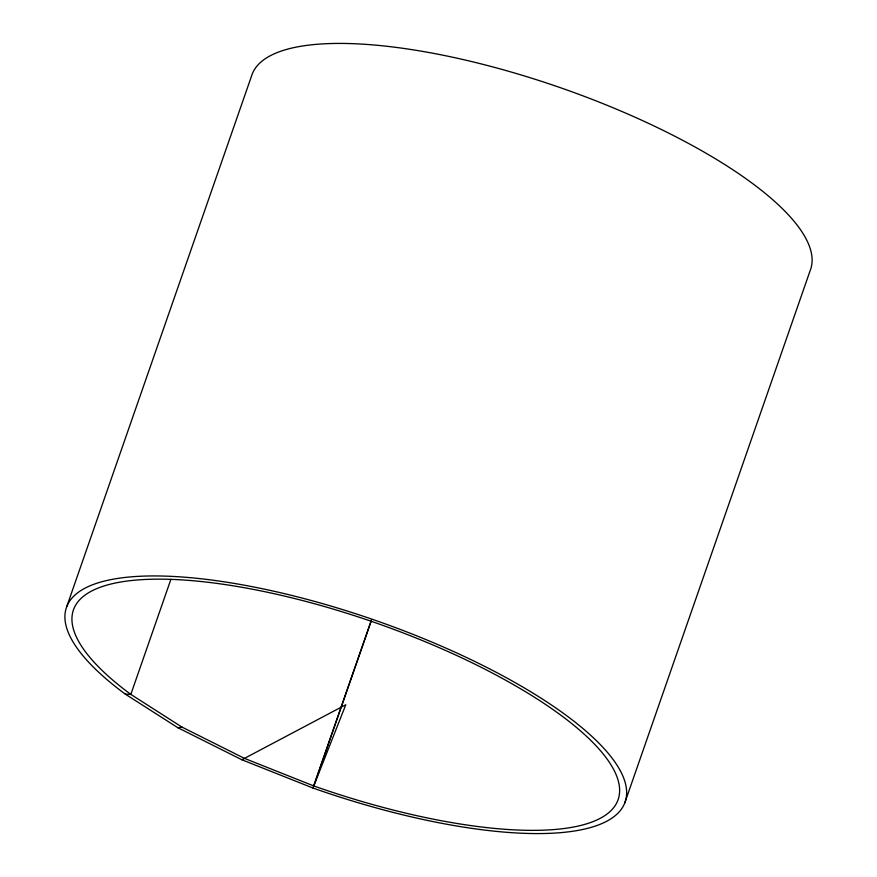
<?xml version="1.0" encoding="UTF-8"?>
<svg xmlns="http://www.w3.org/2000/svg" width="877" height="877" viewBox="0 0 877 877"><rect width="100%" height="100%" fill="white"/><g stroke="black" fill="none" stroke-linecap="round" stroke-linejoin="round"><path stroke-width="1.32" d="M66.816 606.456L252.269 73.942A295.79 89.443 19.2 0 1 564.043 88.972A295.79 89.443 19.2 0 1 810.184 270.544L624.731 803.058M170.883 579.368L130.826 694.398L125.312 694.135A295.79 89.443 19.2 0 1 234.729 583.501A295.79 89.443 19.2 0 1 623.722 778.162A295.79 89.443 19.2 0 1 312.957 788.028L241.877 759.756L177.878 727.724L125.312 694.135M371.464 620.006L312.957 788.028L345.779 704.757L241.877 759.756M313.78 785.945A288.39 87.207 19.2 0 0 616.772 776.32A288.39 87.207 19.2 0 0 237.503 586.527A288.39 87.207 19.2 0 0 130.826 694.398L182.076 727.154L244.475 758.375L313.78 785.945L371.388 620.499M177.878 727.724L182.076 727.154"/></g></svg>
